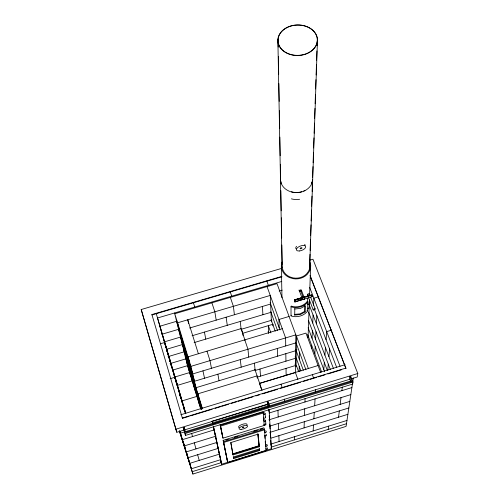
<?xml version="1.0" encoding="UTF-8"?>
<svg xmlns="http://www.w3.org/2000/svg" width="499" height="499" viewBox="0 0 499 499"><rect width="100%" height="100%" fill="white"/><g stroke="black" fill="none" stroke-linecap="round" stroke-linejoin="round"><path stroke-width="0.75" d="M294.747 308.968L300.435 308.444L305.332 305.818L305.157 311.944L300.323 314.538L294.709 315.056L294.803 308.263M294.572 439.85L294.597 436.712M174.775 313.74L277.007 283.657L295.832 334.86L295.495 372.528L259.305 383.531M320.67 372.491L305.968 333.107L296.4 335.977L296.107 364.769L298.62 371.705M299.144 371.593L299.238 366.347M299.363 359.38L299.487 352.182M301.951 298.221L301.97 297.236L304.041 296.624L304.39 297.547L304.028 297.117A1.092 0.462 -20.7 0 0 302.737 297.024A1.092 0.462 -20.7 0 0 302.095 297.934M312.125 296.674L311.669 294.741L304.028 297.117L304.041 296.624M305.157 311.944L304.652 311.42L304.814 305.288M307.478 301.334L307.565 298.464M307.584 310.939L307.889 301.714L307.241 301.321L306.224 302.668A13.885 12.35 0.4 0 1 292.994 306.598L291.273 306.062L291.011 306.729L291.029 315.873L292.813 316.428A14.396 12.868 0.6 0 0 306.536 312.337L307.584 310.939L306.947 310.553M304.084 427.886L304.29 421.742M304.509 415.386L304.733 408.812M304.964 401.994L305.089 398.464M309.623 265.181L309.998 254.315M310.129 250.436L310.497 239.576M310.627 235.696L311.002 224.831M311.133 220.951L311.501 210.085M311.632 206.206L311.981 196.119M312.137 191.46L312.48 181.374M312.611 177.494L312.985 166.622M313.116 162.743L313.459 152.644M313.615 147.991L313.965 137.892M314.121 133.233L314.464 123.141M314.626 118.481L314.969 108.389M315.125 103.73L315.443 94.411M315.63 88.978L315.948 79.659M316.104 75L316.447 64.907M316.609 60.248L316.927 50.935M317.108 45.496L317.27 40.837A19.648 15.151 -1.6 0 0 288.771 26.809A19.648 15.151 -1.6 0 0 286.913 53.031A19.648 15.151 -1.6 0 0 317.27 40.837M309.592 269.847L317.451 40.849A19.835 15.294 -1.6 0 0 288.684 26.684A19.835 15.294 -1.6 0 0 286.813 53.156A19.835 15.294 -1.6 0 0 317.451 40.849M309.405 300.205L308.17 334.455A12.743 11.577 1.2 0 1 307.958 337.474M309.605 294.753L310.671 265.175M309.499 303.623L309.63 300.03M311.582 348.614L311.725 345.501M312.05 338.26L312.386 330.787M312.73 323.053L313.091 315.062M313.534 305.232L313.846 298.221L318.849 296.737M314.838 353.828L315.212 346.693M315.605 339.32L316.01 331.704M316.428 323.82L316.859 315.661M313.147 430.949L313.503 424.967M313.871 418.78L314.258 412.38M314.651 405.756L315.062 398.894M315.487 391.777L315.618 389.569M323.801 369.547L324.338 362.474M324.899 355.157L325.473 347.578M326.072 339.738L326.695 331.61L331.779 330.082M294.709 315.056L294.766 314.364L300.08 313.877L304.652 311.42M327.731 370.582L328.286 364.102M328.928 356.648L329.589 348.926M328.223 429.383L328.554 426.165M338.54 417.208L339.332 410.902M340.15 404.383L340.998 397.641M341.877 390.648L342.333 387.031M310.06 275.367L345.938 368.437L310.328 276.496M294.41 299.862L295.003 301.957L294.41 299.862L302.014 297.604L302.319 298.159L301.97 297.236M352.961 382.022L184.967 433.569L185.516 435.39L352.656 384.074L352.961 382.022L350.753 376.333L349.886 376.595L349.593 378.672L350.94 382.14M350.554 377.718L350.753 376.333M353.323 378.011L346.081 426.383L192.92 474.05L179.297 430.606M302.001 298.096L302.014 297.604M309.954 260.11L312.942 259.237L357.795 373.514L357.24 376.988L351.302 378.803M294.953 301.907L304.733 298.963M291.029 315.873L291.279 315.218M307.889 301.714L306.823 303.136A14.671 13.055 0.4 0 1 292.832 307.29L291.011 306.729M184.655 345.414L183.195 345.851L181.493 338.896L181.867 338.522M304.677 299.088L304.459 298.751M233.039 454.951L259.324 446.786L258.126 434.136L230.869 442.569L233.039 454.951L230.744 442.507M220.795 459.635L191.279 468.811L186.239 451.52M270.807 444.104L346.973 420.439M233.682 458.6L233.401 456.984L259.517 448.869L259.673 450.516L233.682 458.6L233.445 457.839L259.43 449.761L259.324 448.663M192.184 471.686L221.431 462.592M270.994 447.179L346.487 423.707M213.26 426.464L221.637 464.226L271.419 448.732L269.08 409.604M227.75 462.548L266.11 450.609L264.539 429.826L263.852 427.78L223.159 440.343L227.75 462.548L223.159 440.343M216.678 442.507L186.002 451.982L180.208 432.09M269.585 426.171L349.824 401.396M226.066 439.918L228.305 439.226M234.262 437.386L237.986 436.238M253.629 431.404L257.353 430.257M260.335 429.333L262.568 428.647M223.802 442.413L264.539 429.826M218.637 448.245L187.817 457.783L182.235 438.596M269.959 432.365L348.838 407.964M219.71 454.046L189.576 463.39L183.239 441.621M270.857 438.191L347.89 414.307M232.702 453.878L258.975 445.719L257.833 433.787M232.802 454.184L259.075 446.025L257.939 434.099M240.755 451.913L242.963 451.233M247.373 449.861L251.053 448.72M222.722 437.361L220.346 425.279L262.985 412.18L263.26 413.004L264.208 425.447L222.972 438.166L220.084 424.711M222.972 438.166L220.608 426.102L263.26 413.004M214.077 429.932L182.16 439.744L179.721 431.348M269.223 412.985L351.895 387.573M216.179 436.089L184.112 445.969L180.22 432.596M268.905 419.846L350.841 394.603M345.982 368.081L182.353 418.019L182.441 418.337L189.121 416.297M190.606 415.842L212.119 409.274M215.088 408.369L220.284 406.785M221.768 406.336L228.442 404.296M231.411 403.392L236.607 401.801M238.092 401.352L252.931 396.824M255.893 395.919L259.605 394.784M262.574 393.879L277.419 389.351M280.388 388.44L300.423 382.328M303.392 381.423L308.588 379.833M310.072 379.383L316.753 377.344M318.237 376.888L324.911 374.855M327.88 373.944L341.241 369.871M267.408 404.514L176.827 432.271L175.841 429.209L357.795 373.514M183.22 427.624L184.119 427.35L184.667 429.202L183.775 429.477L183.22 427.624L185.516 435.39M268.599 407.402L267.395 403.853L267.271 401.895L268.156 401.62L269.853 406.604L351.776 381.473L349.886 376.595M212.767 424.2L212.112 421.181L237.144 413.509M238.616 413.06L266.585 404.489M268.892 404.059L349.818 379.259M267.876 405.899L212.63 422.84L212.954 424.343M212.799 423.271L180.139 433.282L179.497 431.08M269.03 406.024L350.797 380.949M268.892 406.492L212.886 423.67L212.112 421.181M257.097 377.169L295.558 365.505L295.034 364.045M181.861 400.965L197.211 396.306M295.271 366.559L296.737 366.116M318.075 365.536L259.468 383.351L261.626 389.707M180.806 414.756L345.183 364.657M177.451 385.353L192.29 380.874M295.533 349.73L297.017 349.281M295.695 350.716L194.467 381.261L187.481 356.835M255.045 369.84L196.001 387.698L190.911 366.347L174.544 312.985L187.718 366.353M173.134 369.977L187.836 365.567M190.911 366.347L295.832 334.86M174.968 376.976L189.745 372.528M170.196 378.679L175.099 377.2L177.207 384.635M295.764 342.925L192.72 373.938L176.814 322.042M194.123 342.595L241.048 328.623L244.99 340.237M271.918 320.158L241.123 329.328L240.256 321.443M289.071 316.46L278.941 319.479L279.172 327.749M243.057 335.54L242.813 333.27L273.084 324.238M168.069 356.629L184.437 351.745M282.259 328.66L187.998 356.847L189.851 364.569M170.059 363.59L186.164 358.769M189.183 360.147L187.705 360.584L188.666 364.551M161.844 334.274L179.01 329.197M189.576 328.03L270.626 304.028M294.36 299.98L302.07 297.654M294.535 300.018L302.144 297.766M294.373 300.142L301.97 297.891M294.622 300.192L302.226 297.94M294.709 300.417L311.987 295.296M299.257 300.298L301.483 299.637M294.878 301.795L312.318 296.712M164.24 341.909L181.199 336.869M160.366 343.786L164.795 342.47L167.04 350.385M192.071 335.758L271.044 312.299M182.709 344.472L166.448 349.312L167.065 351.471M281.76 281.442L157.528 317.988L166.024 347.828M159.873 326.234L177.045 321.163M279.153 291.036L282.209 290.131M175.841 429.209L141.205 309.523L281.579 268.418M182.441 418.337L151.896 314.551L281.473 276.496M282.022 276.745L152.008 314.931L151.896 314.551M309.717 287.48L340.012 366.235M309.374 293.867L309.923 295.302M310.752 297.46L315.162 308.968M314.557 309.654L336.738 367.607M307.415 294.691L307.964 296.132M308.513 297.572L313.185 309.798M309.012 304.346L333.388 368.362M301.384 290.15L304.028 297.117M300.361 289.956L303.005 296.93M308.557 312.037L330.369 369.597M299.057 290.062L301.957 297.728M308.55 320.62L327.394 370.576M308.114 327.781L324.643 371.805M307.584 334.424L321.662 372.086M312.337 374.668L313.622 378.142M296.4 335.977L308.357 368.493M296.325 343.537L305.937 369.79M296.25 350.847L303.336 370.283M296.175 357.92L300.934 371.013M269.273 285.116L269.541 285.852M295.109 356.822L295.626 358.238L255.101 370.495L254.459 363.16M266.803 280.999L268.393 285.378M267.046 286.588L285.615 337.923L285.721 345.95M295.371 372.441L297.891 379.433M270.102 302.569L279.958 329.933M270.764 311.694L277.556 330.637M311.944 296.281L311.613 294.865M271.119 319.716L275.23 331.224M270.895 332.927L268.319 325.66L268.705 333.338L268.088 331.586M281.012 384.218L282.241 387.723M230.207 291.747L231.717 296.169M267.271 401.895L268.967 406.872L185.616 432.44L184.119 427.35M241.441 329.234L242.813 333.27M254.902 369.416L262.056 390.48M230.351 297.385L233.382 306.324L234.405 314.75M244.778 339.869L247.953 349.225L248.739 357.078M263.94 424.649L264.208 425.447M271.169 447.99L271.419 448.732M265.861 449.861L266.11 450.609M258.975 445.719L259.324 446.786M211.894 302.812L214.844 311.8L216.192 320.146M259.43 449.761L259.673 450.516M193.45 302.918L194.76 307.035M206.998 351.165L209.998 360.621L211.464 368.299M141.205 309.523L176.827 432.271M198.371 353.747L187.755 319.797L188.585 323.539M220.346 425.279L220.608 426.102M179.759 431.367L181.305 436.319M183.233 442.47L184.855 447.665M186.888 454.146L188.622 459.698M178.785 330.064L181.493 338.896M180.526 337.118L202.419 408.662M181.542 341.247L202.139 408.587M183.358 348.626L201.877 409.211M185.11 355.768L201.446 409.242M186.813 362.679L200.897 408.824M187.505 365.667L200.816 409.292M156.175 313.441L185.796 413.234M159.848 326.146L185.74 413.74M164.333 341.877L185.547 413.397M166.317 348.876L170.047 361.444M170.433 362.736L173.527 373.177M174.413 376.165L175.548 380.001L173.97 374.375M175.96 381.386L179.54 393.449M179.896 394.653L182.522 403.498M182.958 404.976L185.497 413.534M169.367 359.448L170.022 361.656M170.421 362.985L171.556 366.809M174.394 376.383L175.074 378.672M175.922 381.535L177.045 385.322M178.355 389.744L179.01 391.952M179.871 394.852L180.538 397.11M181.418 400.061L182.515 403.778M183.844 408.244L184.505 410.477M179.84 395.021L180.501 397.254M186.72 452.955L192.92 474.05M184.262 444.728L184.911 446.961M169.423 358.762L171.101 364.663M173.92 374.599L174.513 376.664M180.039 394.191L182.029 401.221M183.95 408.007L184.568 410.19M179.428 392.495L181.193 398.72M183.894 408.269L184.505 410.421M169.779 359.604L171.718 366.434M191.703 433.668L192.514 436.563M194.279 442.838L195.988 448.894M197.635 454.745L199.226 460.396M182.753 344.391L183.751 348.47M187.767 361.607L189.501 368.724M191.173 375.61L192.795 382.271M179.559 330.993L177.557 322.809L270.252 295.439L271.4 321.88M184.193 349.918L185.971 357.184M187.693 364.22L190.25 374.649M193.069 380.4L194.691 387.137M194.092 386.525L194.947 390.037M191.641 372.023L193.213 378.579M198.901 402.275L199.719 405.681M192.751 377.063L193.674 380.905M197.829 394.503L199.419 401.184M200.96 407.646L201.29 409.03M198.764 397.547L197.878 393.83L257.097 375.878L257.291 378.192M213.535 426.676L221.637 464.226M213.441 426.601L221.406 463.471M202.956 370.857L204.515 378.23M227.513 461.787L223.552 441.615L264.277 429.04L264.439 431.192M204.428 332.084L205.775 339.127M217.888 374.194L219.049 380.725M233.258 456.76L233.445 457.839M226.134 317.202L227.257 325.304M240.287 359.623L241.192 367.164M259.985 369.017L260.522 376.127M262.985 412.18L263.023 412.685M263.366 417.17L263.541 419.416M264.769 435.502L264.988 438.378M265.219 441.44L265.574 446.031M265.106 413.627A0.904 0.861 -3.3 0 1 263.784 414.438A0.904 0.861 -3.3 0 1 263.709 412.954A0.904 0.861 -3.3 0 1 265.106 413.627L265.368 417.345M265.605 420.682A0.892 0.848 -3.2 0 1 264.308 421.48A0.892 0.848 -3.2 0 1 264.233 420.021A0.892 0.848 -3.2 0 1 265.605 420.682L265.861 424.262M268.849 409.498L268.986 411.831M269.217 415.611L269.497 420.289M269.722 424.019L270.009 428.753M270.196 431.835L270.52 437.218M270.689 440.074L271.032 445.682M262.418 306.455L262.917 314.713M268.194 402.275L268.275 403.585M272.766 324.338L272.828 325.872M277.943 410.303L278.186 416.989M278.423 423.445L278.654 429.676M278.872 435.702L279.084 441.534M277.344 348.47L277.594 356.174M277.868 39.334L282.097 267.501M281.361 266.74L281.979 297.766M280.993 181.692L281.031 183.825M278.055 39.34L278.199 47.099M278.367 56.412L278.692 74.257M278.866 83.57L279.191 101.416M279.359 110.728L279.69 128.574M279.845 137.106L280.182 155.732M280.338 164.265L280.694 183.669M280.825 190.655L281.193 210.84M281.317 217.826L281.686 238.011M281.816 244.997L282.185 265.181M284.542 399.088L284.586 401.258M285.827 353.691L285.933 361.17M286.027 368.393L286.127 375.379M267.158 447.815A0.823 0.792 -2.6 0 1 267.539 448.819A0.823 0.792 -2.6 0 1 266.535 449.281A0.823 0.792 -2.6 0 1 265.973 448.358M266.304 434.467A0.855 0.817 -3 0 1 266.192 435.758A0.855 0.817 -3 0 1 264.913 435.328M309.916 261.888A14.683 12.868 0.1 0 1 309.199 271.724L307.06 274.531A14.683 12.868 0.1 0 1 293.063 278.654L289.42 277.544A14.683 12.868 0.1 0 1 282.047 262.1M309.842 265.219A13.853 12.138 0.1 0 1 308.451 271.4L306.436 274.045A13.853 12.138 0.1 0 1 293.231 277.931L289.794 276.883A13.853 12.138 0.1 0 1 282.191 266.697M299.132 290.268A1.092 0.487 -12.4 0 1 299.169 290.131M301.04 291.142A1.179 0.524 -12.4 0 0 301.621 290.505A1.179 0.524 -12.4 0 0 300.785 290.2L300.492 290.231A1.179 0.524 -12.4 0 0 299.325 290.892A1.179 0.524 -12.4 0 0 300.173 291.341M300.492 290.275A1.092 0.443 -28.8 0 1 301.39 290.187A1.092 0.443 -28.8 0 1 301.165 290.823M307.771 296.075A1.067 0.948 1.9 0 1 308.02 294.946M309.679 295.246A1.067 0.948 1.9 0 1 309.785 295.726M309.031 302.781A1.048 0.936 2.1 0 1 309.243 304.172A1.048 0.936 2.1 0 1 307.665 304.165M307.696 294.148A1.067 0.455 -20.8 0 1 309.118 293.724A1.067 0.455 -20.8 0 1 309.093 294.41M308.12 294.822A1.067 0.455 -20.8 0 1 307.877 294.847M308.588 304.153A0.873 0.78 2.1 0 1 307.727 303.997M309.131 303.167A0.873 0.78 2.1 0 1 309.162 303.567M308.862 307.602A0.867 0.773 2.2 0 1 307.577 308.607M312.686 179.827A16.155 13.504 -0.8 0 1 295.52 192.608A16.155 13.504 -0.8 0 1 280.444 178.23M312.349 181.218A16.005 13.379 -0.8 0 1 311.75 183.264M304.914 190.499A16.005 13.379 -0.8 0 1 303.685 191.073M301.745 191.759A16.005 13.379 -0.8 0 1 291.385 191.809M280.563 179.634A16.005 13.379 -0.8 0 1 280.594 178.237M299.612 199.269A15.818 13.273 -0.7 0 1 291.385 198.845M312.237 184.873A15.818 13.273 -0.7 0 1 312.293 186.963M312.043 181.879A15.849 13.248 -0.8 0 1 311.607 183.227M304.671 244.342A4.921 2.302 -21.4 0 1 305.057 245.477M296.181 248.864A4.921 2.302 -21.4 0 1 296.612 246.313M239.033 427.593A4.485 1.485 -18.3 0 1 242.439 424.325A4.485 1.485 -18.3 0 1 246.899 425.048M265.225 416.927A0.898 0.855 -3.3 0 1 264.744 418.199A0.898 0.855 -3.3 0 1 263.572 417.432M265.718 423.851A0.879 0.836 -3.2 0 1 265.243 425.104A0.879 0.836 -3.2 0 1 264.096 424.35M242.526 427.537C244.011 428.435 244.697 425.934 242.526 427.537M313.441 309.929L313.285 309.879A1.073 0.443 -20.8 0 1 314.108 308.937A1.073 0.443 -20.8 0 1 315.118 309.261A1.073 0.443 -20.8 0 1 313.441 309.929M265.992 446A0.83 0.798 -2.7 0 0 267.364 445.57A0.83 0.798 -2.7 0 0 266.298 444.646A0.83 0.798 -2.7 0 0 265.992 446M265.088 432.446A0.861 0.823 -3.1 0 0 266.341 431.666A0.861 0.823 -3.1 0 0 265.013 431.017A0.861 0.823 -3.1 0 0 265.088 432.446M300.716 248.776A0.986 0.462 -21.3 0 0 301.97 247.878A0.986 0.462 -21.3 0 0 300.454 248.028A0.986 0.462 -21.3 0 0 300.716 248.776M299.388 250.978A4.928 2.295 -21.3 0 0 305.65 246.469A4.928 2.295 -21.3 0 0 298.103 247.205A4.928 2.295 -21.3 0 0 299.388 250.978M241.029 429.365A4.491 1.478 -18.3 0 0 247.629 426.215A4.491 1.478 -18.3 0 0 241.373 426.589A4.491 1.478 -18.3 0 0 241.029 429.365"/></g></svg>
